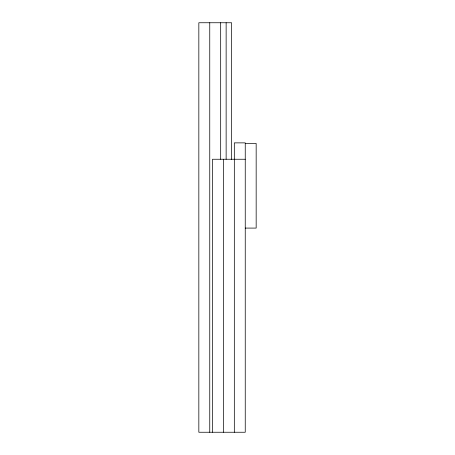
<?xml version="1.0" encoding="UTF-8"?>
<svg xmlns="http://www.w3.org/2000/svg" width="455" height="455" viewBox="0 0 455 455"><rect width="100%" height="100%" fill="white"/><g stroke="black" fill="none" stroke-linecap="round" stroke-linejoin="round"><path stroke-width="0.68" d="M245.245 143.456L256.165 143.456L256.165 228.086L245.245 228.086M245.245 159.25L212.485 159.25L212.485 432.25M234.325 432.25L234.325 142.87L245.245 142.87L245.245 432.25L198.835 432.25L198.835 22.75L231.595 22.75L231.595 159.443M226.135 22.75L226.135 159.25M223.405 159.25L223.405 432.25M220.675 22.75L220.675 159.25M209.755 22.75L209.755 432.25"/></g></svg>
